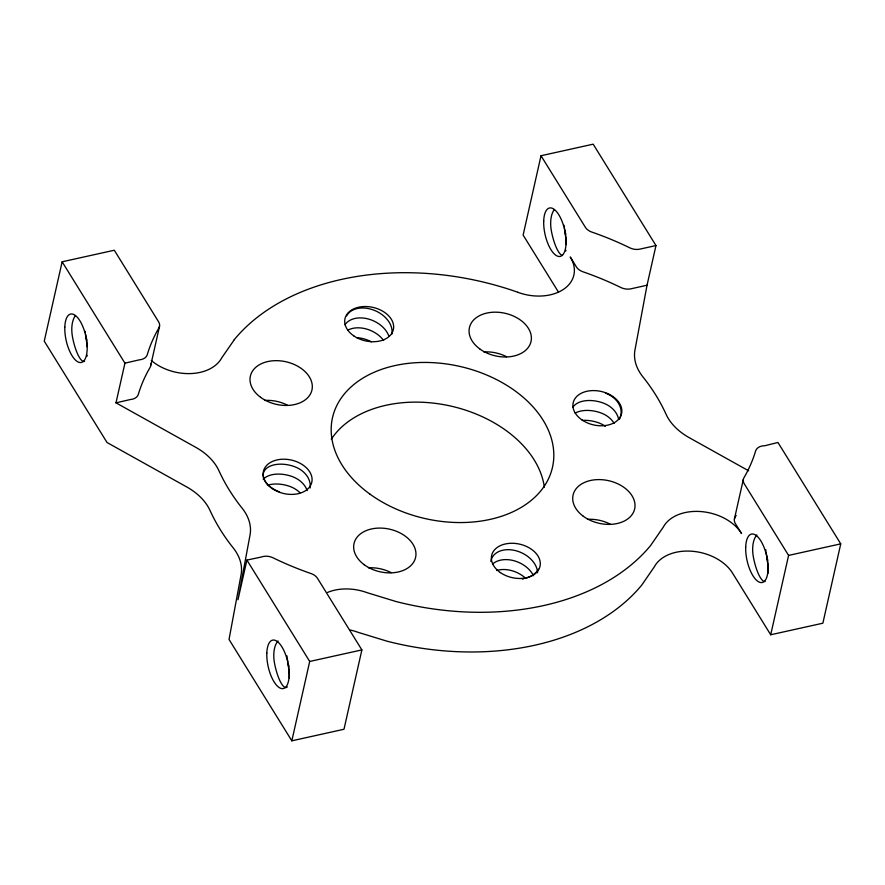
<?xml version="1.0" encoding="UTF-8"?>
<svg xmlns="http://www.w3.org/2000/svg" width="885" height="885" viewBox="0 0 885 885"><rect width="100%" height="100%" fill="white"/><g stroke="black" fill="none" stroke-linecap="round" stroke-linejoin="round"><path stroke-width="1.33" d="M558.424 292.028L523.123 235.089L541.012 155.738L593.171 144.178L655.973 245.554L647.035 285.235L635.065 349.486A56.352 39.006 12.7 0 0 642.632 376.523L644.933 379.433A239.127 165.506 12.7 0 1 666.228 414.611A56.352 39.006 12.7 0 0 689.946 438.075L748.644 470.798M62.138 261.794L44.25 341.145L107.052 442.522L186.115 486.606A56.352 39.006 12.7 0 1 209.822 510.059L211.427 513.466A239.127 165.506 12.7 0 0 231.217 545.37L233.419 548.158A56.352 39.006 12.7 0 1 240.986 575.195L229.027 639.446L291.829 740.822L343.988 729.262L361.876 649.911L317.593 578.48A11.162 7.722 12.7 0 0 311.354 573.668L308.102 572.529A248.22 171.801 12.7 0 1 273.155 557.86L272.038 557.351A11.295 7.821 12.7 0 0 261.363 557.019L246.915 560.083L237.965 599.764L249.935 535.513A56.352 39.006 12.7 0 0 242.368 508.477L240.156 505.689A239.127 165.506 12.7 0 1 220.376 473.785L218.772 470.389A56.352 39.006 12.7 0 0 195.054 446.925L115.99 402.841L124.929 363.171L62.138 261.794L114.298 250.234L158.515 321.675A11.162 7.722 12.7 0 1 159.023 327.76L157.795 329.884A248.22 171.801 12.7 0 0 147.275 354.631L146.976 355.46A11.295 7.821 12.7 0 1 139.233 359.863L124.929 363.171M150.594 365.992L159.532 326.311M291.829 740.822L309.706 661.46L246.915 560.083M734.406 519.008L743.345 479.338M770.702 634.766L788.59 555.415L744.362 483.973A11.162 7.722 12.7 0 1 743.865 477.889L745.082 475.765A248.22 171.801 12.7 0 0 755.602 451.018L755.912 450.188A11.295 7.821 12.7 0 1 764.861 445.73L777.948 442.478L840.75 543.855L822.862 623.206L770.702 634.766L732.581 573.17A42.911 29.703 12.7 0 0 692.225 551.255A42.911 29.703 12.7 0 0 654.336 566.82L641.791 585.04A239.127 165.506 12.7 0 1 387.044 641.194L358.248 632.377A42.911 29.703 12.7 0 0 350.183 630.02M736.143 515.435L734.926 517.57A11.162 7.722 12.7 0 0 735.424 523.654L741.519 533.5A42.911 29.703 12.7 0 0 701.163 511.585A42.911 29.703 12.7 0 0 663.274 527.139L650.729 545.37A239.127 165.506 12.7 0 1 395.982 601.512L367.198 592.696A42.911 29.703 12.7 0 0 327.638 592.386M234.315 339.696L221.726 357.861A42.911 29.703 12.7 0 1 151.302 360.494M115.99 402.841L130.294 399.544A11.295 7.821 12.7 0 0 138.027 395.13L138.337 394.312A248.22 171.801 12.7 0 1 148.857 369.565L150.074 367.43A11.162 7.722 12.7 0 0 150.616 363.934M655.973 245.554L639.833 249.139A11.295 7.821 12.7 0 1 630.85 248.298L629.722 247.789A248.22 171.801 12.7 0 0 594.775 233.109L591.534 231.981A11.162 7.722 12.7 0 1 585.284 227.168L541.012 155.738M647.035 285.235L630.894 288.82A11.295 7.821 12.7 0 1 621.912 287.968L620.783 287.47A248.22 171.801 12.7 0 0 585.837 272.79L582.596 271.651A11.162 7.722 12.7 0 1 576.345 266.839L570.239 256.993A42.911 29.703 12.7 0 1 563.502 289.34A42.911 29.703 12.7 0 1 517.802 292.304M309.706 661.46L361.876 649.911M788.59 555.415L840.75 543.855M331.267 439.281A112.749 78.035 12.7 0 1 450.642 406.038A112.749 78.035 12.7 0 1 544.352 487.204M368.425 567.827A31.561 21.837 12.7 0 1 391.159 572.639M587.496 519.34A31.561 21.837 12.7 0 1 610.219 524.152M483.852 351.92A31.561 21.837 12.7 0 1 506.574 356.732M264.792 400.407A31.561 21.837 12.7 0 1 287.514 405.219M234.271 339.641A239.127 165.506 12.7 0 1 517.769 292.238M765.094 581.5A24.526 6.516 78.2 0 1 753.4 557.229A24.526 13.164 76.8 0 1 756.885 534.927M766.83 557.915A24.526 6.516 78.2 0 1 768.191 573.082M766.2 552.826A24.526 13.164 76.8 0 0 766.454 554.342A24.526 6.516 78.2 0 0 767.793 560.305M765.99 551.333A24.526 13.164 76.8 0 1 765.846 549.828M575.106 413.118A24.514 14.304 14.6 0 1 600.97 412.93A24.514 19.282 10.2 0 1 614.179 423.428M605.329 426.305A24.514 19.282 10.2 0 0 598.736 422.853A24.514 14.304 14.6 0 0 582.54 420.408M618.648 419.457A24.514 19.282 10.2 0 0 603.205 403.018A24.514 14.304 14.6 0 0 572.971 407.255M605.44 393.095A24.514 19.282 10.2 0 1 619.555 419.036M356.976 337.749A24.514 17.269 24.1 0 1 371.401 341.864M346.621 315.823A24.514 17.269 24.1 0 1 374.643 310.458A24.514 17.269 24.1 0 1 391.734 334.353M344.94 324.806A24.514 17.269 24.1 0 1 368.06 318.921A24.514 17.269 24.1 0 1 388.935 336.311M347.705 330.227A24.514 17.269 24.1 0 1 383.647 340.482M267.425 485.301A24.514 14.304 14.6 0 1 290.092 486.507A24.514 19.282 10.2 0 1 299.96 492.724M279.56 491.905A24.514 14.304 14.6 0 1 265.367 481.827M264.781 480.887A24.514 14.304 14.6 0 1 264.272 479.935M263.863 478.984A24.514 14.304 14.6 0 1 263.31 477.092M263.166 476.152A24.514 14.304 14.6 0 1 294.561 466.672A24.514 19.282 10.2 0 1 310.104 487.989M307.15 490.611A24.514 19.282 10.2 0 0 292.327 476.595A24.514 14.304 14.6 0 0 263.221 479.316M492.635 564.01A24.514 17.269 24.1 0 1 514.329 560.824A24.514 17.269 24.1 0 1 533.5 575.681M537.582 572.739A24.514 17.269 24.1 0 0 518.024 551.355A24.514 17.269 24.1 0 0 492.148 557.528A24.514 16.317 1.8 0 0 490.876 561.488M496.662 570.493A24.514 17.269 24.1 0 1 525.325 577.982M538.379 569.188A24.514 16.317 1.8 0 1 525.17 578.425M523.743 578.779A24.514 16.317 1.8 0 1 522.283 579.078M84.606 361.345A24.526 6.516 78.2 0 1 72.537 337.196A24.526 13.164 76.8 0 1 75.402 315.646M85.956 337.882A24.526 6.516 78.2 0 1 87.161 346.666M87.161 355.217A24.526 6.516 78.2 0 1 87.04 356.201M85.325 332.804A24.526 13.164 76.8 0 1 85.126 331.3M86.918 340.271A24.526 6.516 78.2 0 1 85.568 334.309M286.209 687.556A24.526 6.516 78.2 0 1 274.527 663.285A24.526 13.164 76.8 0 1 278.001 640.983M287.957 663.96A24.526 6.516 78.2 0 1 289.34 677.965M287.326 686.904A24.526 6.516 78.2 0 1 286.972 687.214M287.315 658.883A24.526 13.164 76.8 0 0 287.581 660.387A24.526 6.516 78.2 0 0 287.868 661.892M287.116 657.378A24.526 13.164 76.8 0 1 286.961 655.885M288.908 666.35A24.526 6.516 78.2 0 1 288.189 663.396M562.252 255.378A24.526 6.516 78.2 0 1 551.41 231.14A24.526 13.164 76.8 0 1 554.287 209.59M564.84 231.826A24.526 6.516 78.2 0 1 566.234 244.592M565.913 250.145A24.526 6.516 78.2 0 1 565.758 251.052M564.21 226.748A24.526 13.164 76.8 0 1 563.999 225.244M565.803 234.215A24.526 6.516 78.2 0 1 564.453 228.253M370.007 494.173A112.749 78.035 12.7 0 0 551.908 469.614A112.749 78.035 12.7 0 0 405.573 363.702A112.749 78.035 12.7 0 0 370.007 494.173M364.211 564.718A31.561 21.837 12.7 0 0 415.353 558.346A31.561 21.837 12.7 0 0 374.864 528.378A31.561 21.837 12.7 0 0 364.211 564.718M583.27 516.232A31.561 21.837 12.7 0 0 634.412 509.871A31.561 21.837 12.7 0 0 593.935 479.891A31.561 21.837 12.7 0 0 583.27 516.232M479.637 348.823A31.561 21.837 12.7 0 0 530.779 342.451A31.561 21.837 12.7 0 0 490.29 312.471A31.561 21.837 12.7 0 0 479.637 348.823M260.566 397.299A31.561 21.837 12.7 0 0 311.708 390.927A31.561 21.837 12.7 0 0 271.219 360.958A31.561 21.837 12.7 0 0 260.566 397.299M500.379 572.584A24.791 17.158 12.7 0 0 539.994 566.4A24.791 17.158 12.7 0 0 507.105 543.633A24.791 17.158 12.7 0 0 500.379 572.584M272.171 488.52A24.791 17.158 12.7 0 0 311.785 482.336A24.791 17.158 12.7 0 0 278.897 459.569A24.791 17.158 12.7 0 0 272.171 488.52M353.723 335.835A24.791 17.158 12.7 0 0 393.349 329.651A24.791 17.158 12.7 0 0 360.449 306.885A24.791 17.158 12.7 0 0 353.723 335.835M581.932 419.899A24.791 17.158 12.7 0 0 621.547 413.715A24.791 17.158 12.7 0 0 588.658 390.949A24.791 17.158 12.7 0 0 581.932 419.899M266.816 653.042A24.791 10.056 77.5 0 0 282.846 688.63A24.791 10.056 77.5 0 0 284.273 651.371A24.791 10.056 77.5 0 0 266.816 653.042M543.7 221.062A24.791 10.056 77.5 0 0 559.807 256.484A24.791 10.056 77.5 0 0 561.09 219.071A24.791 10.056 77.5 0 0 543.7 221.062M64.815 327.118A24.791 10.056 77.5 0 0 80.922 362.54A24.791 10.056 77.5 0 0 82.205 325.127A24.791 10.056 77.5 0 0 64.815 327.118M745.701 547.151A24.791 10.056 77.5 0 0 761.808 582.562A24.791 10.056 77.5 0 0 763.091 545.149A24.791 10.056 77.5 0 0 745.701 547.151"/></g></svg>
